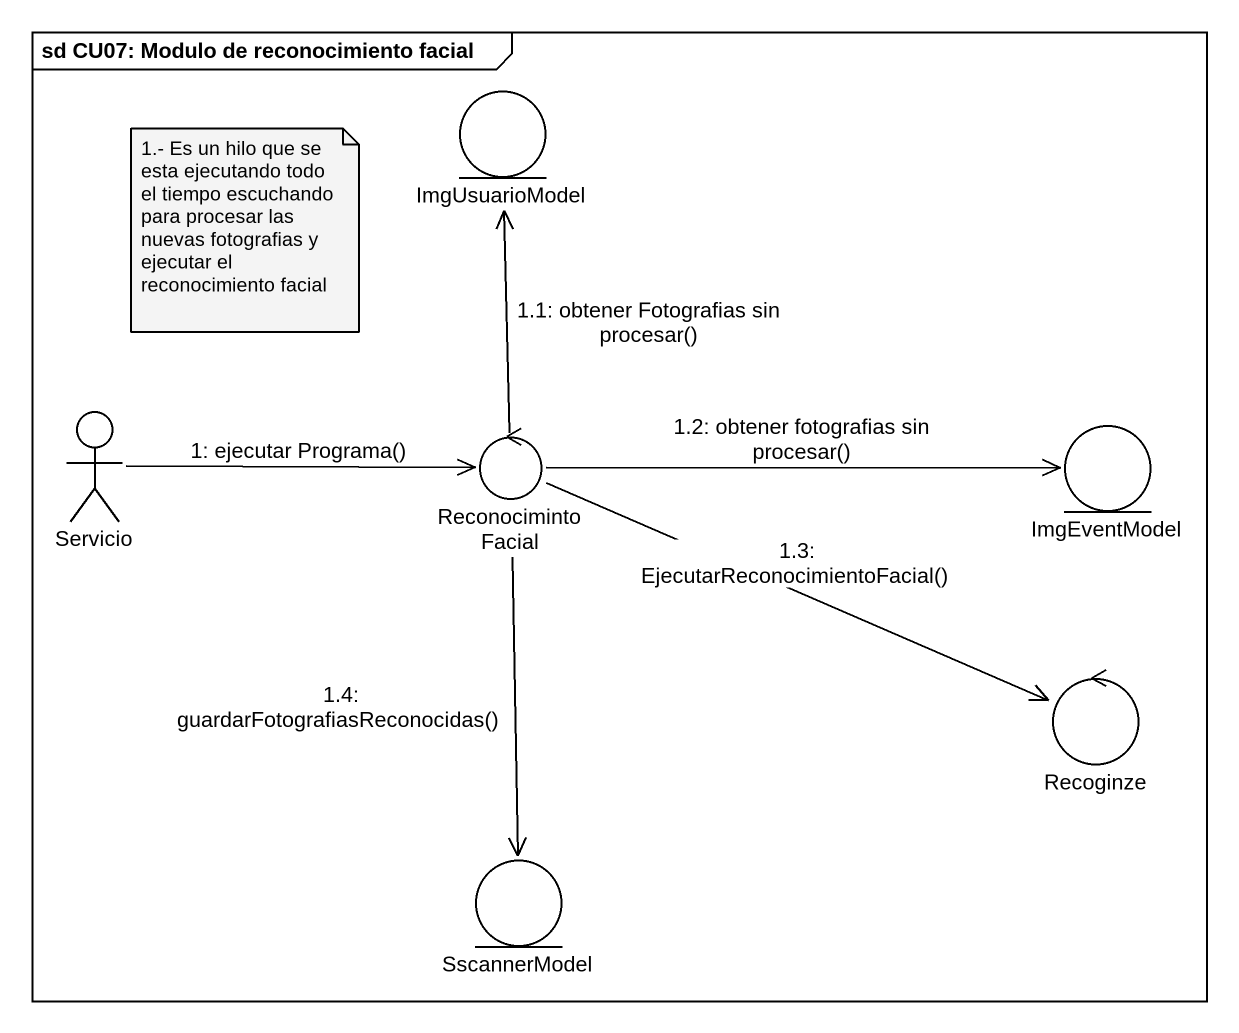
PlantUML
@startuml
mainframe sd CU07: Modulo de reconocimiento facial
entity ImgUsuarioModel
actor Servicio
entity ImgEventModel
control ReconocimintoFacial
control Recoginze
entity SscannerModel
Servicio -right-> ReconocimintoFacial : 1: ejecutar Programa()
ReconocimintoFacial -up-> ImgUsuarioModel : 1.1: obtener Fotografias sin procesar()
ReconocimintoFacial -right-> ImgEventModel : 1.2: obtener fotografias sin procesar()
ReconocimintoFacial -right-> Recoginze : 1.3: EjecutarReconocimientoFacial()
ReconocimintoFacial --> SscannerModel : 1.4: guardarFotografiasReconocidas()
note as N1
  1.- Es un hilo que se esta ejecutando todo el tiempo escuchando
  para procesar las nuevas fotografias y ejecutar el reconocimiento facial
end note
@enduml
